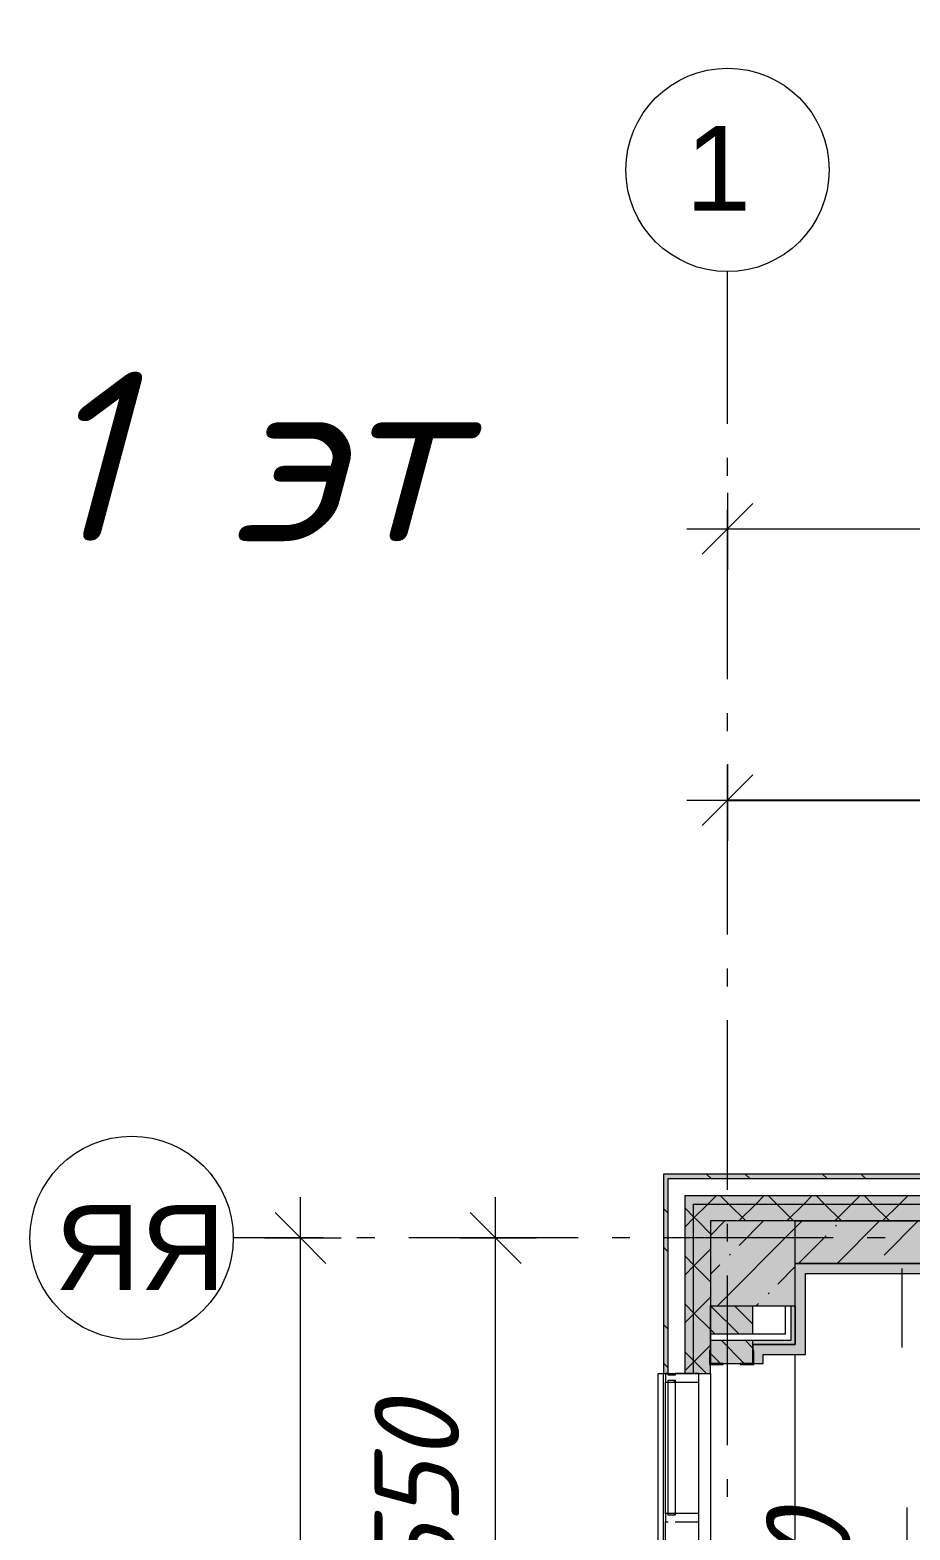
# Model space of a CAD drawing. Header units: millimetres. Extents: x -537608 to 253996, y -217170 to 186033.
# Drawn here: x -372244 to -367049, y -126223 to -117375 of the extents above; entities that cross this region are included whole.
import ezdxf

# ---------------------------------------------------------------- set-up
doc = ezdxf.new("R2010")
doc.units = ezdxf.units.MM
doc.layers.add('PDF _Геометрия', color=7, linetype='Continuous')
doc.layers.add('PDF _Текст', color=7, linetype='Continuous')
doc.layers.add('PDF _Сплошная заливка', color=7, linetype='Continuous', true_color=0xffffff)
doc.styles.add('PDF ArialMT', font='arial.ttf')
doc.styles.add('PDF ISOCPEUR Italic', font='isocpeui.ttf')

msp = doc.modelspace()

# ---------------------------------------------------------------- hatches: boundary and pattern name
at = {"layer": 'PDF _Сплошная заливка', "transparency": 33554559}
h = msp.add_hatch(color=256, dxfattribs=at)
h.paths.add_polyline_path([(-333500.6785, -124149.6224), (-333373.1891, -124149.6224), (-333373.1891, -124122.6244), (-334386.1887, -124122.6244), (-334386.1887, -124149.6224), (-333922.3131, -124149.6224)], flags=0)
h.paths.add_polyline_path([(-340186.1972, -124149.6224), (-338986.1919, -124149.6224), (-338986.1919, -124122.6244), (-340186.1972, -124122.6244)], flags=0)
h.paths.add_polyline_path([(-336873.7558, -124149.6224), (-336086.1877, -124149.6224), (-336086.1877, -124122.6244), (-337286.193, -124122.6244), (-337286.193, -124149.6224)], flags=0)
h.paths.add_polyline_path([(-341933.3717, -124149.6224), (-341886.1961, -124149.6224), (-341886.1961, -124122.6244), (-342886.1919, -124122.6244), (-342886.1919, -124149.6224), (-342355.0063, -124149.6224)], flags=0)
h.paths.add_polyline_path([(-344884.8143, -124149.6224), (-344176.1907, -124149.6224), (-344176.1907, -124122.6244), (-345214.6986, -124122.6244), (-345214.6986, -124149.6224)], flags=0)
h.paths.add_polyline_path([(-346504.6974, -124149.6224), (-346504.6974, -124122.6244), (-356396.1983, -124122.6244), (-356396.1983, -124149.6224), (-346571.3529, -124149.6224)], flags=0)
h.paths.add_polyline_path([(-360416.204, -124149.6224), (-360416.204, -124122.6244), (-368503.2016, -124122.6244), (-368503.2016, -124149.6224), (-360906.9313, -124149.6224)], flags=0)
h = msp.add_hatch(color=256, dxfattribs=at)
h.paths.add_polyline_path([(-368503.2016, -133121.1269), (-368476.2036, -133121.1269), (-368476.2036, -132999.6271), (-368503.2016, -132999.6271)], flags=0)
h.paths.add_polyline_path([(-368503.2016, -131299.626), (-368476.2036, -131299.626), (-368476.2036, -130099.6272), (-368503.2016, -130099.6272), (-368503.2016, -131157.3868)], flags=0)
h.paths.add_polyline_path([(-368476.2036, -128399.624), (-368476.2036, -126999.6264), (-368503.2016, -126999.6264), (-368503.2016, -128399.624), (-368496.3552, -128399.624)], flags=0)
h.paths.add_polyline_path([(-368476.2036, -125299.6231), (-368476.2036, -124149.6224), (-368503.2016, -124149.6224), (-368503.2016, -125299.6231), (-368496.3552, -125299.6231)], flags=0)
h = msp.add_hatch(color=256, dxfattribs=at)
h.paths.add_polyline_path([(-333500.6785, -124299.6231), (-333373.1891, -124299.6231), (-333373.1891, -124249.6228), (-334386.1887, -124249.6228), (-334386.1887, -124299.6231), (-333922.3131, -124299.6231)], flags=0)
h.paths.add_polyline_path([(-336086.1877, -124299.6231), (-336086.1877, -124249.6228), (-337286.193, -124249.6228), (-337286.193, -124299.6231), (-336452.1211, -124299.6231)], flags=0)
h.paths.add_polyline_path([(-338986.1919, -124299.6231), (-338986.1919, -124249.6228), (-340186.1972, -124249.6228), (-340186.1972, -124299.6231), (-339825.1984, -124299.6231)], flags=0)
h.paths.add_polyline_path([(-341933.3717, -124299.6231), (-341886.1961, -124299.6231), (-341886.1961, -124249.6228), (-342886.1919, -124249.6228), (-342886.1919, -124299.6231), (-342355.0063, -124299.6231)], flags=0)
h.paths.add_polyline_path([(-344884.8143, -124299.6231), (-344176.1907, -124299.6231), (-344176.1907, -124249.6228), (-345214.6986, -124249.6228), (-345214.6986, -124299.6231)], flags=0)
h.paths.add_polyline_path([(-346571.3529, -124299.6231), (-346504.6974, -124299.6231), (-346504.6974, -124249.6228), (-356396.1983, -124249.6228), (-356396.1983, -124299.6231), (-347414.6222, -124299.6231)], flags=0)
h.paths.add_polyline_path([(-360906.9313, -124299.6231), (-360416.204, -124299.6231), (-360416.204, -124249.6228), (-368376.2031, -124249.6228), (-368376.2031, -124299.6231), (-361750.2006, -124299.6231)], flags=0)
h = msp.add_hatch(color=256, dxfattribs=at)
h.paths.add_polyline_path([(-368326.2029, -133121.1269), (-368326.2029, -132999.6271), (-368376.2031, -132999.6271), (-368376.2031, -133121.1269)], flags=0)
h.paths.add_polyline_path([(-368326.2029, -131299.626), (-368326.2029, -130099.6272), (-368376.2031, -130099.6272), (-368376.2031, -131299.626)], flags=0)
h.paths.add_polyline_path([(-368326.2029, -128399.624), (-368326.2029, -126999.6264), (-368376.2031, -126999.6264), (-368376.2031, -128399.624)], flags=0)
h.paths.add_polyline_path([(-368376.2031, -125299.6231), (-368326.2029, -125299.6231), (-368326.2029, -124299.6231), (-368376.2031, -124299.6231), (-368376.2031, -125094.8427)], flags=0)
h = msp.add_hatch(color=256, dxfattribs=at)
h.paths.add_polyline_path([(-334343.9478, -124399.6235), (-333373.1891, -124399.6235), (-333373.1891, -124299.6231), (-334386.1887, -124299.6231), (-334386.1887, -124399.6235)], flags=0)
h.paths.add_polyline_path([(-336873.7558, -124399.6235), (-336086.1877, -124399.6235), (-336086.1877, -124299.6231), (-337286.193, -124299.6231), (-337286.193, -124399.6235)], flags=0)
h.paths.add_polyline_path([(-340186.1972, -124399.6235), (-338986.1919, -124399.6235), (-338986.1919, -124299.6231), (-340186.1972, -124299.6231), (-340186.1972, -124381.6032)], flags=0)
h.paths.add_polyline_path([(-342355.0063, -124399.6235), (-341886.1961, -124399.6235), (-341886.1961, -124299.6231), (-342886.1919, -124299.6231), (-342886.1919, -124399.6235)], flags=0)
h.paths.add_polyline_path([(-344884.8143, -124399.6235), (-344176.1907, -124399.6235), (-344176.1907, -124299.6231), (-345214.6986, -124299.6231), (-345214.6986, -124399.6235)], flags=0)
h.paths.add_polyline_path([(-346571.3529, -124399.6235), (-346504.6974, -124399.6235), (-346504.6974, -124299.6231), (-356396.1983, -124299.6231), (-356396.1983, -124399.6235), (-347414.6222, -124399.6235)], flags=0)
h.paths.add_polyline_path([(-360416.204, -124399.6235), (-360416.204, -124299.6231), (-368326.2029, -124299.6231), (-368326.2029, -124399.6235), (-360726.2037, -124399.6235)], flags=0)
msp.add_hatch(color=256, dxfattribs=at).paths.add_polyline_path([(-368226.2024, -124899.6214), (-367726.2002, -124899.6214), (-367726.2002, -124399.6235), (-368226.2024, -124399.6235), (-368226.2024, -124738.223)])
h = msp.add_hatch(color=256, dxfattribs=at)
h.paths.add_polyline_path([(-360216.2032, -124649.6246), (-360216.2032, -124399.6235), (-360226.2015, -124400.3899), (-360226.2015, -124649.6246)], flags=0)
h.paths.add_polyline_path([(-360726.2037, -124649.6246), (-360726.2037, -124399.6235), (-367726.2002, -124399.6235), (-367726.2002, -124649.6246), (-360906.9313, -124649.6246)], flags=0)
at = {"layer": 'PDF _Сплошная заливка', "true_color": 0xff7d7d, "transparency": 33554559}
for points in [[(-363676.1995, -124709.6231), (-363616.2009, -124709.6231), (-363616.2009, -124649.6246), (-367726.2002, -124649.6246), (-367726.2002, -124709.6231), (-366809.8165, -124709.6231)], [(-367726.2002, -125128.2523), (-367666.2017, -125128.2523), (-367666.2017, -124709.6231), (-367726.2002, -124709.6231), (-367726.2002, -124899.6214)]]:
    msp.add_hatch(color=11, dxfattribs=at).paths.add_polyline_path(points)
at = {"layer": 'PDF _Сплошная заливка', "transparency": 33554559}
h = msp.add_hatch(color=256, dxfattribs=at)
h.paths.add_polyline_path([(-367976.2013, -136549.6277), (-367976.2013, -136364.6286), (-368226.2024, -136364.6286), (-368226.2024, -136549.6277), (-368074.7206, -136549.6277)], flags=0)
h.paths.add_polyline_path([(-367976.2013, -136329.628), (-367976.2013, -136059.6282), (-368226.2024, -136059.6282), (-368226.2024, -136329.628), (-368074.7206, -136329.628)], flags=0)
h.paths.add_polyline_path([(-368226.2024, -134239.6278), (-367976.2013, -134239.6278), (-367976.2013, -133749.6261), (-368226.2024, -133749.6261), (-368226.2024, -134010.3489)], flags=0)
h.paths.add_polyline_path([(-368226.2024, -133249.626), (-367976.2013, -133249.626), (-367976.2013, -133119.6263), (-368226.2024, -133119.6263)], flags=0)
h.paths.add_polyline_path([(-367976.2013, -133084.6257), (-367976.2013, -133059.6256), (-368226.2024, -133059.6256), (-368226.2024, -133084.6257), (-368074.7206, -133084.6257)], flags=0)
h.paths.add_polyline_path([(-368226.2024, -131239.6253), (-367976.2013, -131239.6253), (-367976.2013, -130159.6257), (-368226.2024, -130159.6257), (-368226.2024, -131157.3868)], flags=0)
h.paths.add_polyline_path([(-368226.2024, -128339.6254), (-367976.2013, -128339.6254), (-367976.2013, -128299.9723), (-368226.2024, -128299.9723), (-368226.2024, -128304.4246)], flags=0)
h.paths.add_polyline_path([(-367976.2013, -127799.9701), (-367976.2013, -127059.6249), (-368226.2024, -127059.6249), (-368226.2024, -127799.9701)], flags=0)
h.paths.add_polyline_path([(-368226.2024, -125239.6246), (-367976.2013, -125239.6246), (-367976.2013, -125103.2521), (-368226.2024, -125103.2521)], flags=0)
h.paths.add_polyline_path([(-367976.2013, -125068.2537), (-367976.2013, -124899.6214), (-368226.2024, -124899.6214), (-368226.2024, -125068.2537), (-368074.7206, -125068.2537)], flags=0)
at = {"layer": 'PDF _Сплошная заливка', "true_color": 0x77b143, "transparency": 33554559}
msp.add_hatch(color=75, dxfattribs=at).paths.add_polyline_path([(-367751.2003, -125128.2523), (-367751.2003, -125103.2521), (-367976.2013, -125103.2521), (-367976.2013, -125128.2523), (-367786.2074, -125128.2523)])

# ---------------------------------------------------------------- linework, layer by layer
msp.add_lwpolyline([(-368126.2019, -121917.3958), (-360326.2019, -121917.3958), (-360326.2019, -117374.6855)])
at = {"layer": 'PDF _Геометрия', "color": 253, "lineweight": 9, "true_color": 0xaaaaaa}
for p, q in [((-368126.202, -119698.3798), (-368126.202, -118799.7064)), ((-368126.202, -120004.2113), (-368126.202, -119898.3764)), ((-368126.202, -121204.2124), (-368126.202, -120204.2122)), ((-368126.202, -121510.0439), (-368126.202, -121404.2132)), ((-368126.202, -122710.0448), (-368126.202, -121710.0448)), ((-368126.202, -123015.8807), (-368126.202, -122910.0457)), ((-368126.202, -124215.8817), (-368126.202, -123215.8816)), ((-368126.202, -124521.7132), (-368126.202, -124415.8783)), ((-370513.803, -124499.6239), (-371043.5246, -124499.6239)), ((-370207.9714, -124499.6239), (-370313.8021, -124499.6239)), ((-369007.9661, -124499.6239), (-370007.9706, -124499.6239)), ((-368702.1346, -124499.6239), (-368807.9652, -124499.6239)), ((-367502.1379, -124499.6239), (-368502.1337, -124499.6239)), ((-367196.2978, -124499.6239), (-367302.137, -124499.6239)), ((-368126.202, -125721.7143), (-368126.202, -124721.7141)), ((-368536.202, -126999.6264), (-368536.202, -125299.6231)), ((-368536.202, -125299.6231), (-368503.2016, -125299.6231)), ((-368438.2082, -125309.6215), (-368438.2082, -125299.6231)), ((-368438.2082, -125349.6234), (-368438.2082, -125339.6251)), ((-368126.202, -126027.5458), (-368126.202, -125921.7151)), ((-368438.2082, -126134.6251), (-368438.2082, -126124.6225))]:
    msp.add_line(p, q, dxfattribs=at)
at = {"layer": 'PDF _Геометрия', "lineweight": 9}
for p, q in [((-368126.202, -120105.2624), (-368126.202, -120317.3973)), ((-368366.2047, -120317.3973), (-264386.1644, -120317.3973)), ((-368126.202, -120317.3973), (-368126.202, -120557.3959)), ((-368126.202, -121705.2652), (-368126.202, -121917.3959)), ((-368366.2047, -121917.3959), (-360326.2019, -121917.3959)), ((-368126.202, -121917.3959), (-368126.202, -122157.3986)), ((-360416.204, -124122.6244), (-368503.2016, -124122.6244)), ((-368503.2016, -124122.6244), (-368503.2016, -124149.6224)), ((-368503.2016, -124149.6224), (-368503.2016, -124249.6228)), ((-368476.2036, -124249.6228), (-368476.2036, -124149.6224)), ((-368476.2036, -124149.6224), (-360416.204, -124149.6224)), ((-370647.0623, -212139.656), (-370647.0623, -124259.6211)), ((-369494.8612, -128049.9712), (-369494.8612, -124259.6211)), ((-368503.2016, -124249.6228), (-368503.2016, -124299.6231)), ((-368503.2016, -124299.6231), (-368503.2016, -124399.6235)), ((-368476.2036, -124399.6235), (-368476.2036, -124249.6228)), ((-368376.2031, -124299.6231), (-368376.2031, -124249.6228)), ((-368376.2031, -124249.6228), (-360416.204, -124249.6228)), ((-368376.2031, -124399.6235), (-368376.2031, -124299.6231)), ((-368326.2029, -124383.7389), (-368242.0912, -124299.6231)), ((-368326.2029, -124399.6235), (-368326.2029, -124299.6231)), ((-368326.2029, -124299.6231), (-360416.204, -124299.6231)), ((-368242.0912, -124299.6231), (-368192.091, -124249.6228)), ((-368118.6494, -124299.6231), (-368168.6496, -124249.6228)), ((-368018.649, -124399.6235), (-368118.6494, -124299.6231)), ((-368059.2451, -124399.6235), (-367959.2447, -124299.6231)), ((-367959.2447, -124299.6231), (-367909.2445, -124249.6228)), ((-367835.8028, -124299.6231), (-367885.803, -124249.6228)), ((-367735.8024, -124399.6235), (-367835.8028, -124299.6231)), ((-367776.4071, -124399.6235), (-367676.4066, -124299.6231)), ((-367676.4066, -124299.6231), (-367626.4064, -124249.6228)), ((-367552.9563, -124299.6231), (-367602.9565, -124249.6228)), ((-367452.9644, -124399.6235), (-367552.9563, -124299.6231)), ((-367493.5606, -124399.6235), (-367393.5601, -124299.6231)), ((-367393.5601, -124299.6231), (-367343.5599, -124249.6228)), ((-367270.1183, -124299.6231), (-367320.1185, -124249.6228)), ((-367170.1178, -124399.6235), (-367270.1183, -124299.6231)), ((-367210.7139, -124399.6235), (-367110.7135, -124299.6231)), ((-367110.7135, -124299.6231), (-367060.7133, -124249.6228)), ((-368503.2016, -124399.6235), (-368503.2016, -125299.6231)), ((-368476.2036, -125299.6231), (-368476.2036, -124399.6235)), ((-368326.2029, -124374.9075), (-368376.2031, -124324.9073)), ((-368376.2031, -124433.7392), (-368326.2029, -124383.7389)), ((-368376.2031, -125299.6231), (-368376.2031, -124399.6235)), ((-368301.4869, -124399.6235), (-368326.2029, -124374.9075)), ((-368326.2029, -125299.6231), (-368326.2029, -124399.6235)), ((-368226.2024, -124474.908), (-368301.4869, -124399.6235)), ((-368226.2024, -124484.6436), (-368141.1865, -124399.6235)), ((-367726.2002, -124399.6235), (-368226.2024, -124399.6235)), ((-368226.2024, -124399.6235), (-368226.2024, -124899.6214)), ((-368057.1868, -124543.7251), (-367913.0853, -124399.6235)), ((-367726.2002, -124440.8397), (-367684.9841, -124399.6235)), ((-367726.2002, -124899.6214), (-367726.2002, -124399.6235)), ((-367726.2002, -124399.6235), (-360726.2037, -124399.6235)), ((-360726.2037, -124399.6235), (-367726.2002, -124399.6235)), ((-367478.7913, -124649.6246), (-367228.7902, -124399.6235)), ((-367201.818, -124600.7482), (-367000.6889, -124399.6235)), ((-368184.9863, -124899.6214), (-367726.2002, -124440.8397)), ((-367706.8925, -124649.6246), (-367543.9655, -124486.7019)), ((-367486.9467, -124429.6744), (-367482.2015, -124424.9336)), ((-370859.1972, -124499.6239), (-370647.0623, -124499.6239)), ((-370647.0623, -124499.6239), (-370407.0681, -124499.6239)), ((-369706.9874, -124499.6239), (-369494.8612, -124499.6239)), ((-369494.8612, -124499.6239), (-369254.8584, -124499.6239)), ((-368326.2029, -124666.5813), (-368226.2024, -124566.5808)), ((-368326.2029, -124657.7499), (-368376.2031, -124607.7496)), ((-368226.2024, -124757.7503), (-368326.2029, -124657.7499)), ((-368226.2024, -124712.7406), (-368171.2418, -124657.7757)), ((-368114.2143, -124600.7482), (-368109.4692, -124596.0074)), ((-363616.2009, -124649.6246), (-367726.2002, -124649.6246)), ((-367726.2002, -124649.6246), (-363616.2009, -124649.6246)), ((-368376.2031, -124716.5815), (-368326.2029, -124666.5813)), ((-367829.0942, -124771.8263), (-367726.2002, -124668.9366)), ((-367666.2017, -125128.2523), (-367666.2017, -124709.6231)), ((-367666.2017, -124709.6231), (-363676.1995, -124709.6231)), ((-367097.348, -124679.6238), (-367097.348, -125145.773)), ((-367886.1131, -124828.8495), (-367881.3766, -124824.1087)), ((-368326.2029, -124940.5921), (-368376.2031, -124890.5919)), ((-368326.2029, -124949.4235), (-368226.2024, -124849.4231)), ((-368226.2024, -124899.6214), (-367726.2002, -124899.6214)), ((-368226.2024, -125299.6231), (-368226.2024, -124899.6214)), ((-368226.2024, -124899.6214), (-368226.2024, -125068.2537)), ((-368057.1266, -125068.2537), (-368225.7546, -124899.6214)), ((-367976.2013, -125007.7514), (-368084.3313, -124899.6214)), ((-367976.2013, -125068.2537), (-367976.2013, -124899.6214)), ((-367956.8936, -124899.6214), (-367943.1405, -124885.8726)), ((-367786.2074, -124899.6214), (-367786.2074, -125068.2537)), ((-367751.2003, -125103.2521), (-367751.2003, -124899.6214)), ((-367728.7924, -124899.6214), (-367726.2002, -124897.0378)), ((-367726.2002, -125128.2523), (-367726.2002, -124899.6214)), ((-367726.2002, -124899.6214), (-367726.2002, -125128.2523)), ((-368376.2031, -124999.4237), (-368326.2029, -124949.4235)), ((-368226.2024, -125040.5925), (-368326.2029, -124940.5921)), ((-368198.5413, -125068.2537), (-368226.2024, -125040.5925)), ((-368226.2024, -125068.2537), (-368226.2024, -125103.2521)), ((-367976.2013, -125068.2537), (-368226.2024, -125068.2537)), ((-368226.2024, -125103.2521), (-368226.2024, -125239.6246)), ((-368226.2024, -125103.2521), (-367976.2013, -125103.2521)), ((-368027.1746, -125239.6246), (-368163.5428, -125103.2521)), ((-367976.2013, -125149.1704), (-368022.1195, -125103.2521)), ((-367786.2074, -125068.2537), (-367976.2013, -125068.2537)), ((-367976.2013, -125128.2523), (-367976.2013, -125103.2521)), ((-367976.2013, -125103.2521), (-367786.2074, -125103.2521)), ((-367786.2074, -125103.2521), (-367751.2003, -125103.2521)), ((-368326.2029, -125223.4344), (-368376.2031, -125173.4342)), ((-368326.2029, -125232.2658), (-368226.2024, -125132.2654)), ((-368168.598, -125239.6246), (-368226.2024, -125182.0158)), ((-367976.2013, -125239.6246), (-367976.2013, -125128.2523)), ((-367976.2013, -125128.2523), (-367916.2027, -125128.2523)), ((-367786.2074, -125128.2523), (-367976.2013, -125128.2523)), ((-367976.2013, -125128.2523), (-367976.2013, -125239.6246)), ((-367916.2027, -125128.2523), (-367726.2002, -125128.2523)), ((-367916.2027, -125239.6246), (-367916.2027, -125188.2508)), ((-367916.2027, -125188.2508), (-367666.2017, -125188.2508)), ((-367751.2003, -125128.2523), (-367786.2074, -125128.2523)), ((-367726.2002, -125128.2523), (-367751.2003, -125128.2523)), ((-367666.2017, -125188.2508), (-367666.2017, -125128.2523)), ((-368376.2031, -125282.2661), (-368326.2029, -125232.2658)), ((-368250.0141, -125299.6231), (-368326.2029, -125223.4344)), ((-368226.2024, -125239.6246), (-367976.2013, -125239.6246)), ((-367976.2013, -125239.6246), (-367916.2027, -125239.6246)), ((-368503.2016, -125299.6231), (-368476.2036, -125299.6231)), ((-368503.2016, -126999.6264), (-368503.2016, -125299.6231)), ((-368476.2036, -125299.6231), (-368493.2032, -125299.6231)), ((-368493.2032, -125299.6231), (-368493.2032, -125349.6234)), ((-368493.2032, -126124.6225), (-368493.2032, -125349.6234)), ((-368493.2032, -125349.6234), (-368476.2036, -125349.6234)), ((-368476.2036, -125299.6231), (-368376.2031, -125299.6231)), ((-368476.2036, -125309.6215), (-368476.2036, -125299.6231)), ((-368436.2016, -125309.6215), (-368476.2036, -125309.6215)), ((-368476.2036, -125339.6251), (-368436.2016, -125339.6251)), ((-368476.2036, -125349.6234), (-368476.2036, -125339.6251)), ((-368476.2036, -125349.6234), (-368436.2016, -125349.6234)), ((-368476.2036, -126124.6225), (-368476.2036, -125349.6234)), ((-368296.2079, -125299.6231), (-368436.2016, -125299.6231)), ((-368436.2016, -125299.6231), (-368436.2016, -125309.6215)), ((-368436.2016, -125339.6251), (-368436.2016, -125349.6234)), ((-368436.2016, -125349.6234), (-368436.2016, -126124.6225)), ((-368436.2016, -125349.6234), (-368296.2079, -125349.6234)), ((-368376.2031, -125299.6231), (-368326.2029, -125299.6231)), ((-368326.2029, -125299.6231), (-368226.2024, -125299.6231)), ((-368296.2079, -125349.6234), (-368296.2079, -125299.6231)), ((-368296.2079, -126124.6225), (-368296.2079, -125349.6234)), ((-368476.2036, -126124.6225), (-368493.2032, -126124.6225)), ((-368493.2032, -126124.6225), (-368493.2032, -126174.6227)), ((-368436.2016, -126124.6225), (-368476.2036, -126124.6225)), ((-368476.2036, -126134.6251), (-368476.2036, -126124.6225)), ((-368436.2016, -126134.6251), (-368476.2036, -126134.6251)), ((-368296.2079, -126124.6225), (-368436.2016, -126124.6225)), ((-368436.2016, -126124.6225), (-368436.2016, -126134.6251)), ((-368296.2079, -126174.6227), (-368296.2079, -126124.6225)), ((-367065.4067, -127029.6256), (-367065.4067, -126090.1537)), ((-368493.2032, -126949.6261), (-368493.2032, -126174.6227)), ((-368493.2032, -126174.6227), (-368476.2036, -126174.6227)), ((-368436.2016, -126174.6227), (-368296.2079, -126174.6227)), ((-368296.2079, -126949.6261), (-368296.2079, -126174.6227))]:
    msp.add_line(p, q, dxfattribs=at)
at = {"layer": 'PDF _Геометрия', "lineweight": 20}
for p, q in [((-367976.2013, -120167.3967), (-368126.202, -120317.3973)), ((-368126.202, -120317.3973), (-368276.2027, -120467.398)), ((-367976.2013, -121767.3952), (-368126.202, -121917.3959)), ((-368126.202, -121917.3959), (-368276.2027, -122067.3965)), ((-370797.0629, -124349.6233), (-370647.0623, -124499.6239)), ((-369644.8618, -124349.6233), (-369494.8612, -124499.6239)), ((-370647.0623, -124499.6239), (-370497.0702, -124649.6246)), ((-369494.8612, -124499.6239), (-369344.8605, -124649.6246))]:
    msp.add_line(p, q, dxfattribs=at)
at = {"layer": 'PDF _Геометрия', "color": 8, "lineweight": 9, "true_color": 0x787878}
for p, q in [((-368223.1969, -124149.6224), (-368250.1949, -124122.6244)), ((-367995.0956, -124149.6224), (-368022.0937, -124122.6244)), ((-367538.9018, -124149.6224), (-367565.8998, -124122.6244)), ((-367310.8005, -124149.6224), (-367337.7986, -124122.6244)), ((-368476.2036, -124352.8096), (-368503.2016, -124325.8072)), ((-368476.2036, -124580.9066), (-368503.2016, -124553.9085)), ((-368476.2036, -125037.1048), (-368503.2016, -125010.1068)), ((-368476.2036, -125265.2017), (-368503.2016, -125238.2037))]:
    msp.add_line(p, q, dxfattribs=at)
at = {"layer": 'PDF _Геометрия', "color": 253, "lineweight": 20, "true_color": 0xaaaaaa}
for p, q in [((-368226.2024, -125164.6243), (-368232.2048, -125164.6243)), ((-368232.2048, -125164.6243), (-368232.2048, -125245.6227)), ((-368226.2024, -125239.6246), (-368226.2024, -125164.6243)), ((-367970.2075, -125164.6243), (-367976.2013, -125164.6243)), ((-367976.2013, -125164.6243), (-367976.2013, -125239.6246)), ((-367970.2075, -125245.6227), (-367970.2075, -125164.6243)), ((-368232.2048, -125245.6227), (-368151.2021, -125245.6227)), ((-368151.2021, -125239.6246), (-368226.2024, -125239.6246)), ((-368151.2021, -125245.6227), (-368151.2021, -125239.6246)), ((-368051.2017, -125239.6246), (-368051.2017, -125245.6227)), ((-367976.2013, -125239.6246), (-368051.2017, -125239.6246)), ((-368051.2017, -125245.6227), (-367970.2075, -125245.6227))]:
    msp.add_line(p, q, dxfattribs=at)
at = {"layer": 'PDF _Геометрия', "color": 9, "lineweight": 9, "true_color": 0xc0c0c0}
for p, q in [((-367726.2002, -127059.6249), (-367726.2002, -125188.2508)), ((-368226.2024, -125299.6231), (-368226.2024, -126999.6264))]:
    msp.add_line(p, q, dxfattribs=at)
at = {"layer": 'PDF _Геометрия', "lineweight": 20}
for centre in [(-368126.2079, -118199.7072), (-371643.5269, -124499.6213)]:
    msp.add_circle(centre, 600, dxfattribs=at)
at = {"layer": 'PDF _Сплошная заливка', "lineweight": 35, "transparency": 33554559}
msp.add_solid([(-368226.2024, -125299.6231), (-368226.2024, -124399.6235), (-368326.2029, -125299.6231), (-368326.2029, -124399.6235)], dxfattribs=at)
at = {"layer": 'PDF _Сплошная заливка', "color": 75, "lineweight": 35, "true_color": 0x77b143, "transparency": 33554559}
msp.add_solid([(-367726.2002, -125128.2523), (-367726.2002, -124899.6214), (-367751.2003, -125128.2523), (-367751.2003, -124899.6214)], dxfattribs=at)
at = {"layer": 'PDF _Сплошная заливка', "color": 11, "lineweight": 35, "true_color": 0xff7d7d, "transparency": 33554559}
for points in [[(-367916.2027, -125239.6246), (-367916.2027, -125128.2523), (-367976.2013, -125239.6246), (-367976.2013, -125128.2523)], [(-367916.2027, -125188.2508), (-367666.2017, -125188.2508), (-367916.2027, -125128.2523), (-367666.2017, -125128.2523)]]:
    msp.add_solid(points, dxfattribs=at)

# ---------------------------------------------------------------- texts
at = {"layer": 'PDF _Текст', "attachment_point": 4}
for s, insert, char_height, style in [('1', (-368375.8586, -118190.6333), 500, 'PDF ArialMT'), ('1 эт', (-372195.4161, -119889.9102), 1000, 'PDF ISOCPEUR Italic'), ('ЯЯ', (-372096.4658, -124555.9474), 500, 'PDF ArialMT')]:
    msp.add_mtext(s, dxfattribs=dict(at, insert=insert, char_height=char_height, style=style))
at = {"layer": 'PDF _Текст', "char_height": 500, "attachment_point": 4, "rotation": 90, "style": 'PDF ISOCPEUR Italic'}
for s, insert in [('3550', (-369960.373, -126906.8857)), ('200', (-367649.7229, -127152.357))]:
    msp.add_mtext(s, dxfattribs=dict(at, insert=insert))

doc.saveas('drawing.dxf')
